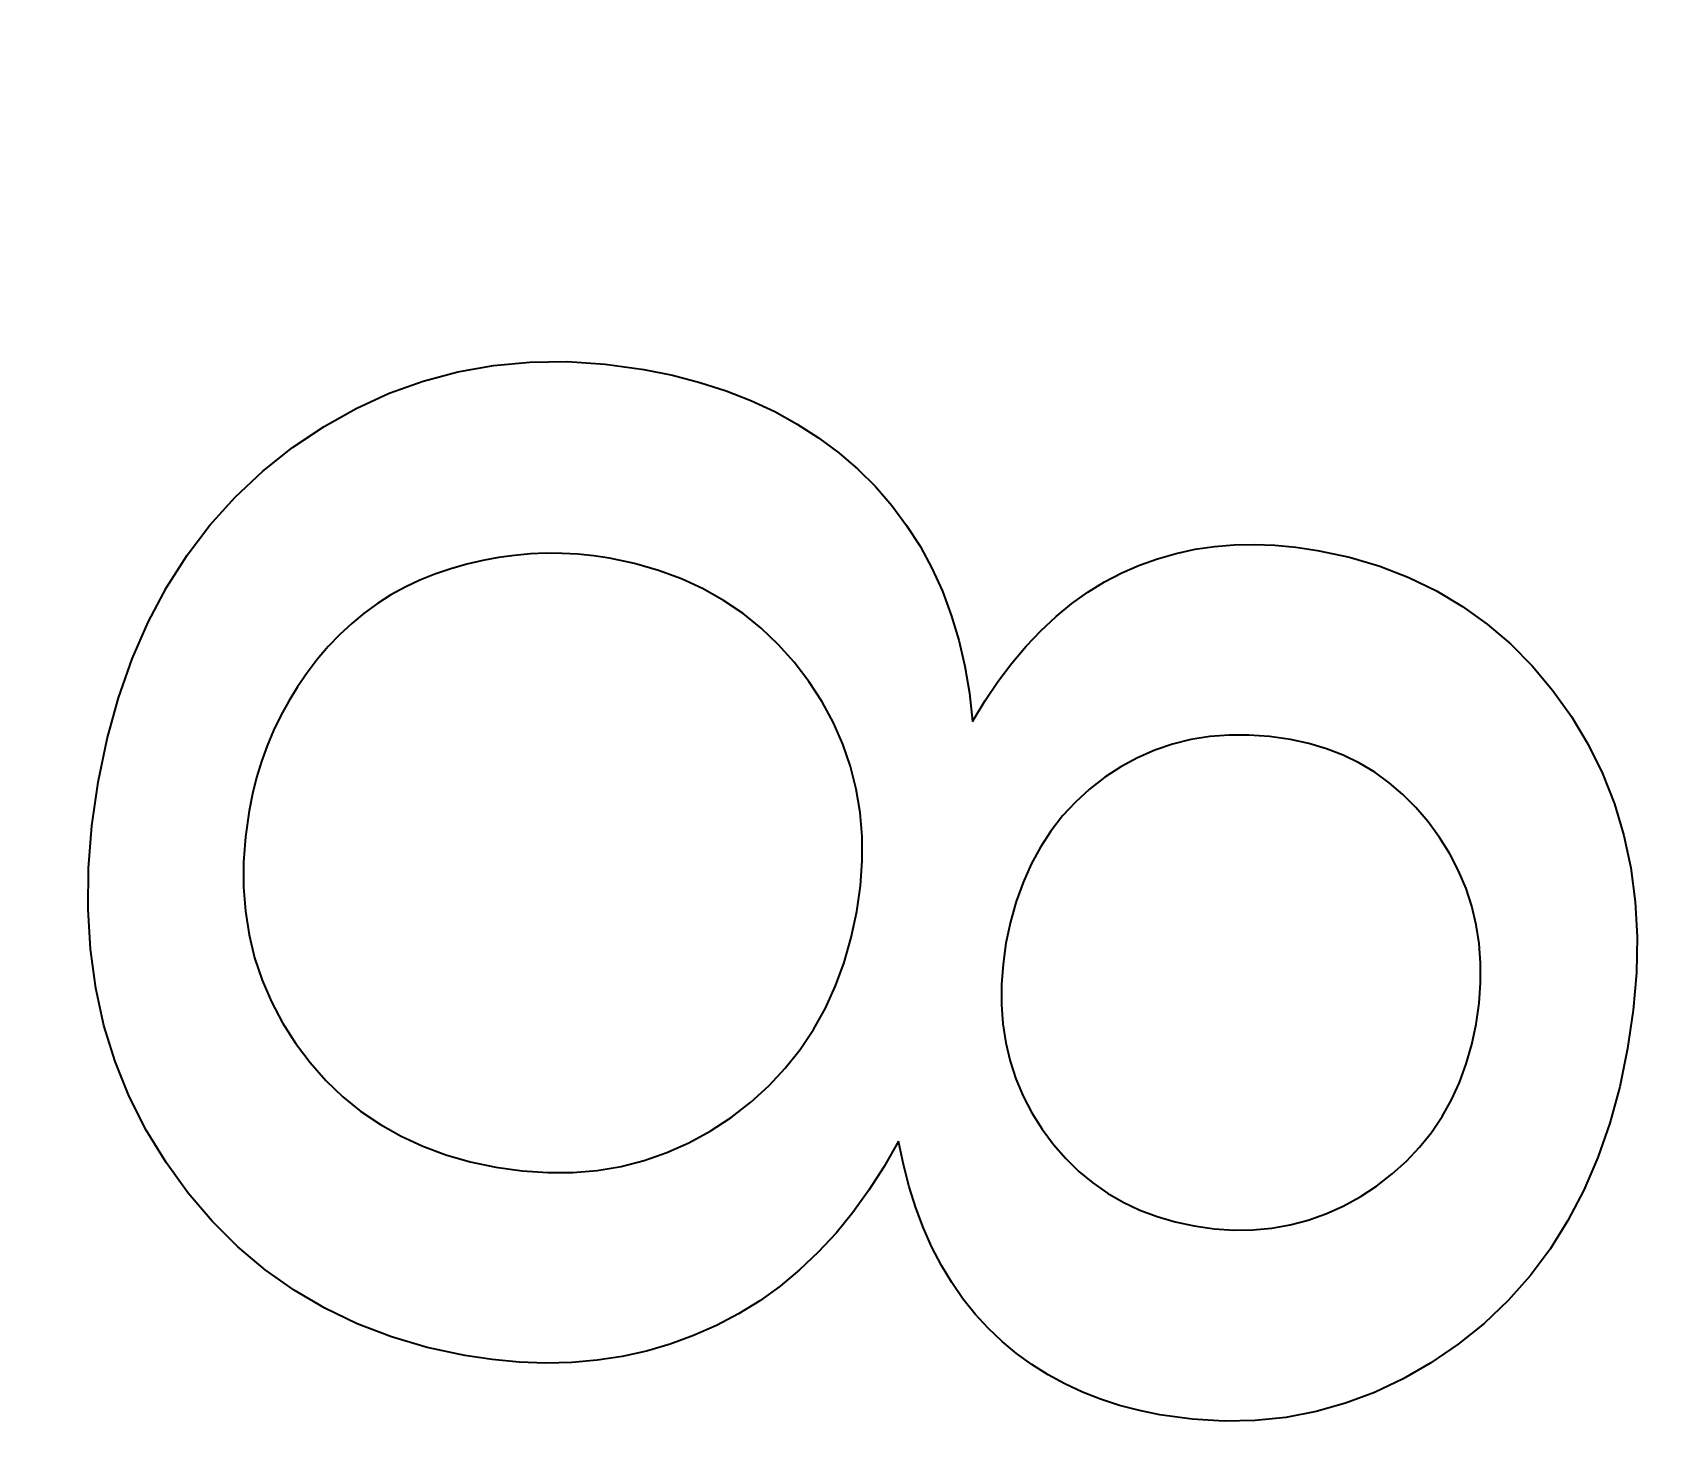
# Model space of a CAD drawing. Extents: x 0 to 297, y 0 to 210.
# Drawn here: x 260.742 to 263.427, y 91.497 to 93.823 of the extents above; entities that cross this region are included whole.
import ezdxf

# ---------------------------------------------------------------- set-up
doc = ezdxf.new("R2010")
doc.units = 0

msp = doc.modelspace()

# ---------------------------------------------------------------- linework, layer by layer
at = {"color": 7, "lineweight": 35, "ltscale": 0.001484}
msp.add_line((261.4419, 93.2651), (261.5003, 93.2756), dxfattribs=at)
at = {"color": 7, "lineweight": 35, "ltscale": 0.001501}
msp.add_line((261.5003, 93.2756), (261.5601, 93.2811), dxfattribs=at)
at = {"color": 7, "lineweight": 35, "ltscale": 0.001528}
msp.add_line((261.5601, 93.2811), (261.6212, 93.2819), dxfattribs=at)
at = {"color": 7, "lineweight": 35, "ltscale": 0.001566}
for p, q in [((261.6212, 93.2819), (261.6837, 93.2778)), ((261.1208, 93.1015), (261.1699, 93.1404))]:
    msp.add_line(p, q, dxfattribs=at)
at = {"color": 7, "lineweight": 35, "ltscale": 0.001611}
msp.add_line((261.6837, 93.2778), (261.7475, 93.2688), dxfattribs=at)
at = {"color": 7, "lineweight": 35, "ltscale": 0.001482}
msp.add_line((261.329, 93.2298), (261.3848, 93.2499), dxfattribs=at)
at = {"color": 7, "lineweight": 35, "ltscale": 0.001478}
for p, q in [((261.3848, 93.2499), (261.4419, 93.2651)), ((261.2762, 91.6999), (261.2229, 91.7254))]:
    msp.add_line(p, q, dxfattribs=at)
at = {"color": 7, "lineweight": 35, "ltscale": 0.0012}
msp.add_line((261.7475, 93.2688), (261.7946, 93.2593), dxfattribs=at)
at = {"color": 7, "lineweight": 35, "ltscale": 0.001163}
for p, q in [((261.7946, 93.2593), (261.8396, 93.2476)), ((262.2829, 92.7366), (262.288, 92.6904))]:
    msp.add_line(p, q, dxfattribs=at)
at = {"color": 7, "lineweight": 35, "ltscale": 0.001496}
msp.add_line((261.2747, 93.2048), (261.329, 93.2298), dxfattribs=at)
at = {"color": 7, "lineweight": 35, "ltscale": 0.001131}
msp.add_line((261.8396, 93.2476), (261.8827, 93.2337), dxfattribs=at)
at = {"color": 7, "lineweight": 35, "ltscale": 0.001101}
msp.add_line((261.8827, 93.2337), (261.9237, 93.2177), dxfattribs=at)
at = {"color": 7, "lineweight": 35, "ltscale": 0.001521}
msp.add_line((261.2216, 93.175), (261.2747, 93.2048), dxfattribs=at)
at = {"color": 7, "lineweight": 35, "ltscale": 0.001077}
msp.add_line((261.9237, 93.2177), (261.9628, 93.1995), dxfattribs=at)
at = {"color": 7, "lineweight": 35, "ltscale": 0.001058}
for p, q in [((261.9628, 93.1995), (261.9999, 93.1791)), ((262.0771, 92.2942), (262.0887, 92.3349))]:
    msp.add_line(p, q, dxfattribs=at)
at = {"color": 7, "lineweight": 35, "ltscale": 0.001556}
for p, q in [((261.1699, 93.1404), (261.2216, 93.175)), ((260.878, 92.131), (260.8597, 92.1905))]:
    msp.add_line(p, q, dxfattribs=at)
at = {"color": 7, "lineweight": 35, "ltscale": 0.001041}
for p, q in [((261.9999, 93.1791), (262.0349, 93.1566)), ((262.0038, 91.7885), (261.9718, 91.7619))]:
    msp.add_line(p, q, dxfattribs=at)
at = {"color": 7, "lineweight": 35, "ltscale": 0.001032}
msp.add_line((262.0349, 93.1566), (262.0681, 93.132), dxfattribs=at)
at = {"color": 7, "lineweight": 35, "ltscale": 0.001027}
for p, q in [((262.0681, 93.132), (262.0992, 93.1051)), ((262.0992, 93.1051), (262.1283, 93.0762)), ((261.7719, 92.9384), (261.7324, 92.9497)), ((261.9382, 91.7378), (261.9033, 91.7162)), ((261.9033, 91.7162), (261.8669, 91.6971))]:
    msp.add_line(p, q, dxfattribs=at)
at = {"color": 7, "lineweight": 35, "ltscale": 0.001552}
for p, q in [((261.0755, 93.0591), (261.1208, 93.1015)), ((260.9983, 91.9147), (260.9618, 91.9649))]:
    msp.add_line(p, q, dxfattribs=at)
at = {"color": 7, "lineweight": 35, "ltscale": 0.001024}
msp.add_line((262.1283, 93.0762), (262.1552, 93.0452), dxfattribs=at)
at = {"color": 7, "lineweight": 35, "ltscale": 0.00155}
for p, q in [((261.0339, 93.0131), (261.0755, 93.0591)), ((260.929, 92.0182), (260.9011, 92.0736))]:
    msp.add_line(p, q, dxfattribs=at)
at = {"color": 7, "lineweight": 35, "ltscale": 0.00102}
msp.add_line((262.1552, 93.0452), (262.1797, 93.0126), dxfattribs=at)
at = {"color": 7, "lineweight": 35, "ltscale": 0.001557}
msp.add_line((260.9963, 92.9635), (261.0339, 93.0131), dxfattribs=at)
at = {"color": 7, "lineweight": 35, "ltscale": 0.001019}
for p, q in [((262.1797, 93.0126), (262.2017, 92.9783)), ((261.0892, 92.4588), (261.0892, 92.418))]:
    msp.add_line(p, q, dxfattribs=at)
at = {"color": 7, "lineweight": 35, "ltscale": 0.000815268}
msp.add_line((262.6858, 92.9778), (262.7183, 92.9805), dxfattribs=at)
at = {"color": 7, "lineweight": 35, "ltscale": 0.000831014}
msp.add_line((262.7183, 92.9805), (262.7516, 92.9812), dxfattribs=at)
at = {"color": 7, "lineweight": 35, "ltscale": 0.000846714}
msp.add_line((262.7516, 92.9812), (262.7854, 92.9799), dxfattribs=at)
at = {"color": 7, "lineweight": 35, "ltscale": 0.000869052}
msp.add_line((262.7854, 92.9799), (262.82, 92.9766), dxfattribs=at)
at = {"color": 7, "lineweight": 35, "ltscale": 0.001576}
msp.add_line((260.9624, 92.9103), (260.9963, 92.9635), dxfattribs=at)
at = {"color": 7, "lineweight": 35, "ltscale": 0.000674467}
msp.add_line((261.4826, 92.9547), (261.4564, 92.9486), dxfattribs=at)
at = {"color": 7, "lineweight": 35, "ltscale": 0.000665782}
msp.add_line((261.5088, 92.9596), (261.4826, 92.9547), dxfattribs=at)
at = {"color": 7, "lineweight": 35, "ltscale": 0.000660738}
msp.add_line((261.535, 92.9632), (261.5088, 92.9596), dxfattribs=at)
at = {"color": 7, "lineweight": 35, "ltscale": 0.000655679}
msp.add_line((261.5611, 92.9655), (261.535, 92.9632), dxfattribs=at)
at = {"color": 7, "lineweight": 35, "ltscale": 0.000652891}
msp.add_line((261.5872, 92.9666), (261.5611, 92.9655), dxfattribs=at)
at = {"color": 7, "lineweight": 35, "ltscale": 0.000651561}
msp.add_line((261.6133, 92.9665), (261.5872, 92.9666), dxfattribs=at)
at = {"color": 7, "lineweight": 35, "ltscale": 0.000649468}
msp.add_line((261.6392, 92.9651), (261.6133, 92.9665), dxfattribs=at)
at = {"color": 7, "lineweight": 35, "ltscale": 0.000651965}
msp.add_line((261.6652, 92.9624), (261.6392, 92.9651), dxfattribs=at)
at = {"color": 7, "lineweight": 35, "ltscale": 0.000654444}
msp.add_line((261.691, 92.9584), (261.6652, 92.9624), dxfattribs=at)
at = {"color": 7, "lineweight": 35, "ltscale": 0.001057}
for p, q in [((261.7324, 92.9497), (261.691, 92.9584)), ((261.5474, 91.9515), (261.5895, 91.9485))]:
    msp.add_line(p, q, dxfattribs=at)
at = {"color": 7, "lineweight": 35, "ltscale": 0.001026}
for p, q in [((262.2017, 92.9783), (262.2213, 92.9423)), ((261.8669, 91.6971), (261.8294, 91.6805)), ((261.7518, 91.6551), (261.7117, 91.6463))]:
    msp.add_line(p, q, dxfattribs=at)
at = {"color": 7, "lineweight": 35, "ltscale": 0.000790085}
msp.add_line((262.5627, 92.9472), (262.5924, 92.9578), dxfattribs=at)
at = {"color": 7, "lineweight": 35, "ltscale": 0.000791434}
msp.add_line((262.5924, 92.9578), (262.6229, 92.9665), dxfattribs=at)
at = {"color": 7, "lineweight": 35, "ltscale": 0.000795973}
msp.add_line((262.6229, 92.9665), (262.654, 92.9732), dxfattribs=at)
at = {"color": 7, "lineweight": 35, "ltscale": 0.000803535}
msp.add_line((262.654, 92.9732), (262.6858, 92.9778), dxfattribs=at)
at = {"color": 7, "lineweight": 35, "ltscale": 0.000891053}
msp.add_line((262.82, 92.9766), (262.8553, 92.9713), dxfattribs=at)
at = {"color": 7, "lineweight": 35, "ltscale": 0.001344}
for p, q in [((262.8553, 92.9713), (262.9078, 92.9601)), ((263.2729, 92.6986), (263.3007, 92.6525)), ((262.6493, 91.543), (262.596, 91.5504))]:
    msp.add_line(p, q, dxfattribs=at)
at = {"color": 7, "lineweight": 35, "ltscale": 0.001307}
msp.add_line((262.9078, 92.9601), (262.9579, 92.9453), dxfattribs=at)
at = {"color": 7, "lineweight": 35, "ltscale": 0.000674514}
msp.add_line((261.4041, 92.9326), (261.3791, 92.9225), dxfattribs=at)
at = {"color": 7, "lineweight": 35, "ltscale": 0.000683257}
msp.add_line((261.43, 92.9413), (261.4041, 92.9326), dxfattribs=at)
at = {"color": 7, "lineweight": 35, "ltscale": 0.000683608}
msp.add_line((261.4564, 92.9486), (261.43, 92.9413), dxfattribs=at)
at = {"color": 7, "lineweight": 35, "ltscale": 0.001}
msp.add_line((261.8094, 92.9245), (261.7719, 92.9384), dxfattribs=at)
at = {"color": 7, "lineweight": 35, "ltscale": 0.001037}
msp.add_line((262.2213, 92.9423), (262.2385, 92.9045), dxfattribs=at)
at = {"color": 7, "lineweight": 35, "ltscale": 0.000797901}
msp.add_line((262.5053, 92.9198), (262.5336, 92.9346), dxfattribs=at)
at = {"color": 7, "lineweight": 35, "ltscale": 0.000792025}
msp.add_line((262.5336, 92.9346), (262.5627, 92.9472), dxfattribs=at)
at = {"color": 7, "lineweight": 35, "ltscale": 0.001279}
msp.add_line((262.9579, 92.9453), (263.0057, 92.9269), dxfattribs=at)
at = {"color": 7, "lineweight": 35, "ltscale": 0.001259}
msp.add_line((263.0057, 92.9269), (263.0511, 92.905), dxfattribs=at)
at = {"color": 7, "lineweight": 35, "ltscale": 0.001605}
for p, q in [((260.9324, 92.8535), (260.9624, 92.9103)), ((260.8461, 92.252), (260.8374, 92.3156))]:
    msp.add_line(p, q, dxfattribs=at)
at = {"color": 7, "lineweight": 35, "ltscale": 0.000664189}
msp.add_line((261.3549, 92.911), (261.3317, 92.8982), dxfattribs=at)
at = {"color": 7, "lineweight": 35, "ltscale": 0.000668032}
msp.add_line((261.3791, 92.9225), (261.3549, 92.911), dxfattribs=at)
at = {"color": 7, "lineweight": 35, "ltscale": 0.000980783}
msp.add_line((261.8451, 92.9081), (261.8094, 92.9245), dxfattribs=at)
at = {"color": 7, "lineweight": 35, "ltscale": 0.000967911}
msp.add_line((261.8788, 92.8892), (261.8451, 92.9081), dxfattribs=at)
at = {"color": 7, "lineweight": 35, "ltscale": 0.001052}
msp.add_line((262.2385, 92.9045), (262.2532, 92.8651), dxfattribs=at)
at = {"color": 7, "lineweight": 35, "ltscale": 0.000819207}
msp.add_line((262.4512, 92.8839), (262.4778, 92.903), dxfattribs=at)
at = {"color": 7, "lineweight": 35, "ltscale": 0.000805907}
msp.add_line((262.4778, 92.903), (262.5053, 92.9198), dxfattribs=at)
at = {"color": 7, "lineweight": 35, "ltscale": 0.001249}
msp.add_line((263.0511, 92.905), (263.094, 92.8794), dxfattribs=at)
at = {"color": 7, "lineweight": 35, "ltscale": 0.000664415}
msp.add_line((261.3093, 92.884), (261.2878, 92.8684), dxfattribs=at)
at = {"color": 7, "lineweight": 35, "ltscale": 0.000662578}
msp.add_line((261.3317, 92.8982), (261.3093, 92.884), dxfattribs=at)
at = {"color": 7, "lineweight": 35, "ltscale": 0.000960799}
msp.add_line((261.9107, 92.8676), (261.8788, 92.8892), dxfattribs=at)
at = {"color": 7, "lineweight": 35, "ltscale": 0.000834125}
msp.add_line((262.4254, 92.8628), (262.4512, 92.8839), dxfattribs=at)
at = {"color": 7, "lineweight": 35, "ltscale": 0.001248}
msp.add_line((263.094, 92.8794), (263.1346, 92.8504), dxfattribs=at)
at = {"color": 7, "lineweight": 35, "ltscale": 0.001646}
msp.add_line((260.9062, 92.7932), (260.9324, 92.8535), dxfattribs=at)
at = {"color": 7, "lineweight": 35, "ltscale": 0.000673559}
msp.add_line((261.2672, 92.8514), (261.2475, 92.833), dxfattribs=at)
at = {"color": 7, "lineweight": 35, "ltscale": 0.000668391}
msp.add_line((261.2878, 92.8684), (261.2672, 92.8514), dxfattribs=at)
at = {"color": 7, "lineweight": 35, "ltscale": 0.000960241}
msp.add_line((261.9406, 92.8436), (261.9107, 92.8676), dxfattribs=at)
at = {"color": 7, "lineweight": 35, "ltscale": 0.001073}
for p, q in [((262.2532, 92.8651), (262.2656, 92.824)), ((261.4622, 91.9665), (261.5042, 91.9576))]:
    msp.add_line(p, q, dxfattribs=at)
at = {"color": 7, "lineweight": 35, "ltscale": 0.000854772}
msp.add_line((262.4004, 92.8394), (262.4254, 92.8628), dxfattribs=at)
at = {"color": 7, "lineweight": 35, "ltscale": 0.001256}
msp.add_line((263.1346, 92.8504), (263.1728, 92.8178), dxfattribs=at)
at = {"color": 7, "lineweight": 35, "ltscale": 0.000683449}
msp.add_line((261.2475, 92.833), (261.2286, 92.8132), dxfattribs=at)
at = {"color": 7, "lineweight": 35, "ltscale": 0.000967488}
msp.add_line((261.9687, 92.8169), (261.9406, 92.8436), dxfattribs=at)
at = {"color": 7, "lineweight": 35, "ltscale": 0.001099}
for p, q in [((262.2656, 92.824), (262.2755, 92.7812)), ((262.0915, 91.8831), (262.0637, 91.8491))]:
    msp.add_line(p, q, dxfattribs=at)
at = {"color": 7, "lineweight": 35, "ltscale": 0.000878178}
msp.add_line((262.3762, 92.8139), (262.4004, 92.8394), dxfattribs=at)
at = {"color": 7, "lineweight": 35, "ltscale": 0.001693}
for p, q in [((260.8838, 92.7293), (260.9062, 92.7932)), ((260.8335, 92.3813), (260.8343, 92.449))]:
    msp.add_line(p, q, dxfattribs=at)
at = {"color": 7, "lineweight": 35, "ltscale": 0.00069674}
msp.add_line((261.2106, 92.7921), (261.1937, 92.7699), dxfattribs=at)
at = {"color": 7, "lineweight": 35, "ltscale": 0.000693449}
msp.add_line((261.2286, 92.8132), (261.2106, 92.7921), dxfattribs=at)
at = {"color": 7, "lineweight": 35, "ltscale": 0.000979167}
msp.add_line((261.9948, 92.7878), (261.9687, 92.8169), dxfattribs=at)
at = {"color": 7, "lineweight": 35, "ltscale": 0.000904182}
msp.add_line((262.3529, 92.7863), (262.3762, 92.8139), dxfattribs=at)
at = {"color": 7, "lineweight": 35, "ltscale": 0.001272}
msp.add_line((263.1728, 92.8178), (263.2086, 92.7816), dxfattribs=at)
at = {"color": 7, "lineweight": 35, "ltscale": 0.000689835}
msp.add_line((261.1937, 92.7699), (261.1781, 92.7472), dxfattribs=at)
at = {"color": 7, "lineweight": 35, "ltscale": 0.000998107}
msp.add_line((262.019, 92.756), (261.9948, 92.7878), dxfattribs=at)
at = {"color": 7, "lineweight": 35, "ltscale": 0.001128}
msp.add_line((262.2755, 92.7812), (262.2829, 92.7366), dxfattribs=at)
at = {"color": 7, "lineweight": 35, "ltscale": 0.00093323}
msp.add_line((262.3304, 92.7565), (262.3529, 92.7863), dxfattribs=at)
at = {"color": 7, "lineweight": 35, "ltscale": 0.001297}
msp.add_line((263.2086, 92.7816), (263.242, 92.7419), dxfattribs=at)
at = {"color": 7, "lineweight": 35, "ltscale": 0.000686051}
msp.add_line((261.1781, 92.7472), (261.1637, 92.7238), dxfattribs=at)
at = {"color": 7, "lineweight": 35, "ltscale": 0.000998096}
msp.add_line((262.0407, 92.7225), (262.019, 92.756), dxfattribs=at)
at = {"color": 7, "lineweight": 35, "ltscale": 0.000964828}
msp.add_line((262.3088, 92.7245), (262.3304, 92.7565), dxfattribs=at)
at = {"color": 7, "lineweight": 35, "ltscale": 0.001331}
msp.add_line((263.242, 92.7419), (263.2729, 92.6986), dxfattribs=at)
at = {"color": 7, "lineweight": 35, "ltscale": 0.001751}
for p, q in [((260.8652, 92.6617), (260.8838, 92.7293)), ((260.8343, 92.449), (260.84, 92.5188))]:
    msp.add_line(p, q, dxfattribs=at)
at = {"color": 7, "lineweight": 35, "ltscale": 0.000682372}
msp.add_line((261.1637, 92.7238), (261.1506, 92.6999), dxfattribs=at)
at = {"color": 7, "lineweight": 35, "ltscale": 0.000979576}
msp.add_line((262.0594, 92.6881), (262.0407, 92.7225), dxfattribs=at)
at = {"color": 7, "lineweight": 35, "ltscale": 0.000999633}
msp.add_line((262.288, 92.6904), (262.3088, 92.7245), dxfattribs=at)
at = {"color": 7, "lineweight": 35, "ltscale": 0.000681943}
msp.add_line((261.1506, 92.6999), (261.1387, 92.6753), dxfattribs=at)
at = {"color": 7, "lineweight": 35, "ltscale": 0.000967641}
msp.add_line((262.075, 92.6526), (262.0594, 92.6881), dxfattribs=at)
at = {"color": 7, "lineweight": 35, "ltscale": 0.001815}
for p, q in [((260.8504, 92.5906), (260.8652, 92.6617)), ((260.84, 92.5188), (260.8504, 92.5906))]:
    msp.add_line(p, q, dxfattribs=at)
at = {"color": 7, "lineweight": 35, "ltscale": 0.00068301}
msp.add_line((261.1387, 92.6753), (261.1281, 92.6501), dxfattribs=at)
at = {"color": 7, "lineweight": 35, "ltscale": 0.000775041}
msp.add_line((262.6472, 92.6604), (262.6171, 92.6529), dxfattribs=at)
at = {"color": 7, "lineweight": 35, "ltscale": 0.000783582}
msp.add_line((262.6781, 92.6654), (262.6472, 92.6604), dxfattribs=at)
at = {"color": 7, "lineweight": 35, "ltscale": 0.000798962}
msp.add_line((262.71, 92.6679), (262.6781, 92.6654), dxfattribs=at)
at = {"color": 7, "lineweight": 35, "ltscale": 0.000818634}
msp.add_line((262.7427, 92.6679), (262.71, 92.6679), dxfattribs=at)
at = {"color": 7, "lineweight": 35, "ltscale": 0.000842944}
msp.add_line((262.7764, 92.6655), (262.7427, 92.6679), dxfattribs=at)
at = {"color": 7, "lineweight": 35, "ltscale": 0.000870909}
msp.add_line((262.8109, 92.6605), (262.7764, 92.6655), dxfattribs=at)
at = {"color": 7, "lineweight": 35, "ltscale": 0.000774166}
msp.add_line((262.8411, 92.654), (262.8109, 92.6605), dxfattribs=at)
at = {"color": 7, "lineweight": 35, "ltscale": 0.000684497}
msp.add_line((261.1281, 92.6501), (261.1188, 92.6244), dxfattribs=at)
at = {"color": 7, "lineweight": 35, "ltscale": 0.000962438}
msp.add_line((262.0875, 92.6162), (262.075, 92.6526), dxfattribs=at)
at = {"color": 7, "lineweight": 35, "ltscale": 0.000773108}
msp.add_line((262.5879, 92.643), (262.5595, 92.6306), dxfattribs=at)
at = {"color": 7, "lineweight": 35, "ltscale": 0.000771749}
msp.add_line((262.6171, 92.6529), (262.5879, 92.643), dxfattribs=at)
at = {"color": 7, "lineweight": 35, "ltscale": 0.000755592}
msp.add_line((262.8701, 92.6454), (262.8411, 92.654), dxfattribs=at)
at = {"color": 7, "lineweight": 35, "ltscale": 0.00074397}
msp.add_line((262.8978, 92.6346), (262.8701, 92.6454), dxfattribs=at)
at = {"color": 7, "lineweight": 35, "ltscale": 0.000734542}
msp.add_line((262.9242, 92.6217), (262.8978, 92.6346), dxfattribs=at)
at = {"color": 7, "lineweight": 35, "ltscale": 0.001336}
msp.add_line((263.3007, 92.6525), (263.3243, 92.6046), dxfattribs=at)
at = {"color": 7, "lineweight": 35, "ltscale": 0.000689447}
msp.add_line((261.1188, 92.6244), (261.1108, 92.598), dxfattribs=at)
at = {"color": 7, "lineweight": 35, "ltscale": 0.000962394}
msp.add_line((262.0969, 92.5789), (262.0875, 92.6162), dxfattribs=at)
at = {"color": 7, "lineweight": 35, "ltscale": 0.00079396}
msp.add_line((262.5321, 92.6157), (262.5055, 92.5984), dxfattribs=at)
at = {"color": 7, "lineweight": 35, "ltscale": 0.000780726}
msp.add_line((262.5595, 92.6306), (262.5321, 92.6157), dxfattribs=at)
at = {"color": 7, "lineweight": 35, "ltscale": 0.000733148}
msp.add_line((262.9494, 92.6067), (262.9242, 92.6217), dxfattribs=at)
at = {"color": 7, "lineweight": 35, "ltscale": 0.000734933}
msp.add_line((262.9733, 92.5895), (262.9494, 92.6067), dxfattribs=at)
at = {"color": 7, "lineweight": 35, "ltscale": 0.001339}
msp.add_line((263.3243, 92.6046), (263.3439, 92.5547), dxfattribs=at)
at = {"color": 7, "lineweight": 35, "ltscale": 0.000695384}
msp.add_line((261.1108, 92.598), (261.1039, 92.571), dxfattribs=at)
at = {"color": 7, "lineweight": 35, "ltscale": 0.000971491}
msp.add_line((262.1032, 92.5405), (262.0969, 92.5789), dxfattribs=at)
at = {"color": 7, "lineweight": 35, "ltscale": 0.000785034}
msp.add_line((262.4804, 92.5789), (262.4572, 92.5577), dxfattribs=at)
at = {"color": 7, "lineweight": 35, "ltscale": 0.000794357}
msp.add_line((262.5055, 92.5984), (262.4804, 92.5789), dxfattribs=at)
at = {"color": 7, "lineweight": 35, "ltscale": 0.000743036}
msp.add_line((262.9959, 92.5702), (262.9733, 92.5895), dxfattribs=at)
at = {"color": 7, "lineweight": 35, "ltscale": 0.000703723}
msp.add_line((261.1039, 92.571), (261.0984, 92.5434), dxfattribs=at)
at = {"color": 7, "lineweight": 35, "ltscale": 0.000780532}
msp.add_line((262.4572, 92.5577), (262.436, 92.5348), dxfattribs=at)
at = {"color": 7, "lineweight": 35, "ltscale": 0.000756486}
msp.add_line((263.0172, 92.5488), (262.9959, 92.5702), dxfattribs=at)
at = {"color": 7, "lineweight": 35, "ltscale": 0.00135}
msp.add_line((263.3439, 92.5547), (263.3593, 92.5029), dxfattribs=at)
at = {"color": 7, "lineweight": 35, "ltscale": 0.001081}
msp.add_line((261.0984, 92.5434), (261.0923, 92.5006), dxfattribs=at)
at = {"color": 7, "lineweight": 35, "ltscale": 0.000985228}
msp.add_line((262.1064, 92.5013), (262.1032, 92.5405), dxfattribs=at)
at = {"color": 7, "lineweight": 35, "ltscale": 0.000781826}
msp.add_line((262.436, 92.5348), (262.4168, 92.5101), dxfattribs=at)
at = {"color": 7, "lineweight": 35, "ltscale": 0.000773264}
msp.add_line((263.0373, 92.5252), (263.0172, 92.5488), dxfattribs=at)
at = {"color": 7, "lineweight": 35, "ltscale": 0.00079535}
msp.add_line((263.0561, 92.4995), (263.0373, 92.5252), dxfattribs=at)
at = {"color": 7, "lineweight": 35, "ltscale": 0.001048}
msp.add_line((261.0923, 92.5006), (261.0892, 92.4588), dxfattribs=at)
at = {"color": 7, "lineweight": 35, "ltscale": 0.001006}
msp.add_line((262.1066, 92.461), (262.1064, 92.5013), dxfattribs=at)
at = {"color": 7, "lineweight": 35, "ltscale": 0.00078825}
msp.add_line((262.4168, 92.5101), (262.3996, 92.4837), dxfattribs=at)
at = {"color": 7, "lineweight": 35, "ltscale": 0.000799414}
msp.add_line((263.073, 92.4724), (263.0561, 92.4995), dxfattribs=at)
at = {"color": 7, "lineweight": 35, "ltscale": 0.001371}
msp.add_line((263.3593, 92.5029), (263.3706, 92.4493), dxfattribs=at)
at = {"color": 7, "lineweight": 35, "ltscale": 0.000799705}
msp.add_line((262.3996, 92.4837), (262.3843, 92.4556), dxfattribs=at)
at = {"color": 7, "lineweight": 35, "ltscale": 0.000786888}
msp.add_line((263.0875, 92.4445), (263.073, 92.4724), dxfattribs=at)
at = {"color": 7, "lineweight": 35, "ltscale": 0.001033}
for p, q in [((262.1037, 92.4198), (262.1066, 92.461)), ((261.9718, 91.7619), (261.9382, 91.7378))]:
    msp.add_line(p, q, dxfattribs=at)
at = {"color": 7, "lineweight": 35, "ltscale": 0.00081737}
msp.add_line((262.3843, 92.4556), (262.3711, 92.4257), dxfattribs=at)
at = {"color": 7, "lineweight": 35, "ltscale": 0.000778907}
msp.add_line((263.0996, 92.4158), (263.0875, 92.4445), dxfattribs=at)
at = {"color": 7, "lineweight": 35, "ltscale": 0.0014}
msp.add_line((263.3706, 92.4493), (263.3778, 92.3937), dxfattribs=at)
at = {"color": 7, "lineweight": 35, "ltscale": 0.000996215}
msp.add_line((261.0892, 92.418), (261.0923, 92.3783), dxfattribs=at)
at = {"color": 7, "lineweight": 35, "ltscale": 0.001066}
msp.add_line((262.0977, 92.3776), (262.1037, 92.4198), dxfattribs=at)
at = {"color": 7, "lineweight": 35, "ltscale": 0.000838942}
msp.add_line((262.3711, 92.4257), (262.3598, 92.3941), dxfattribs=at)
at = {"color": 7, "lineweight": 35, "ltscale": 0.000864649}
msp.add_line((262.3598, 92.3941), (262.3505, 92.3608), dxfattribs=at)
at = {"color": 7, "lineweight": 35, "ltscale": 0.000775068}
msp.add_line((263.1092, 92.3863), (263.0996, 92.4158), dxfattribs=at)
at = {"color": 7, "lineweight": 35, "ltscale": 0.001439}
msp.add_line((263.3778, 92.3937), (263.3808, 92.3362), dxfattribs=at)
at = {"color": 7, "lineweight": 35, "ltscale": 0.001645}
msp.add_line((260.8374, 92.3156), (260.8335, 92.3813), dxfattribs=at)
at = {"color": 7, "lineweight": 35, "ltscale": 0.000981182}
msp.add_line((261.0923, 92.3783), (261.0984, 92.3395), dxfattribs=at)
at = {"color": 7, "lineweight": 35, "ltscale": 0.00109}
for p, q in [((262.0887, 92.3349), (262.0977, 92.3776)), ((261.5042, 91.9576), (261.5474, 91.9515))]:
    msp.add_line(p, q, dxfattribs=at)
at = {"color": 7, "lineweight": 35, "ltscale": 0.000778321}
msp.add_line((263.1165, 92.356), (263.1092, 92.3863), dxfattribs=at)
at = {"color": 7, "lineweight": 35, "ltscale": 0.000970187}
msp.add_line((261.0984, 92.3395), (261.1075, 92.3018), dxfattribs=at)
at = {"color": 7, "lineweight": 35, "ltscale": 0.000896097}
msp.add_line((262.3505, 92.3608), (262.3431, 92.3257), dxfattribs=at)
at = {"color": 7, "lineweight": 35, "ltscale": 0.000786725}
msp.add_line((263.1213, 92.3249), (263.1165, 92.356), dxfattribs=at)
at = {"color": 7, "lineweight": 35, "ltscale": 0.001485}
msp.add_line((263.3808, 92.3362), (263.3798, 92.2769), dxfattribs=at)
at = {"color": 7, "lineweight": 35, "ltscale": 0.000871125}
msp.add_line((262.3431, 92.3257), (262.3382, 92.2912), dxfattribs=at)
at = {"color": 7, "lineweight": 35, "ltscale": 0.000798158}
msp.add_line((263.1237, 92.2931), (263.1213, 92.3249), dxfattribs=at)
at = {"color": 7, "lineweight": 35, "ltscale": 0.000967041}
msp.add_line((261.1075, 92.3018), (261.1198, 92.2651), dxfattribs=at)
at = {"color": 7, "lineweight": 35, "ltscale": 0.001031}
msp.add_line((262.063, 92.2555), (262.0771, 92.2942), dxfattribs=at)
at = {"color": 7, "lineweight": 35, "ltscale": 0.000843331}
msp.add_line((262.3382, 92.2912), (262.3357, 92.2576), dxfattribs=at)
at = {"color": 7, "lineweight": 35, "ltscale": 0.000815773}
msp.add_line((263.1236, 92.2605), (263.1237, 92.2931), dxfattribs=at)
at = {"color": 7, "lineweight": 35, "ltscale": 0.000970157}
msp.add_line((261.1198, 92.2651), (261.135, 92.2295), dxfattribs=at)
at = {"color": 7, "lineweight": 35, "ltscale": 0.001011}
msp.add_line((262.0462, 92.2187), (262.063, 92.2555), dxfattribs=at)
at = {"color": 7, "lineweight": 35, "ltscale": 0.000818446}
msp.add_line((262.3357, 92.2576), (262.3356, 92.2248), dxfattribs=at)
at = {"color": 7, "lineweight": 35, "ltscale": 0.000838082}
msp.add_line((263.1212, 92.227), (263.1236, 92.2605), dxfattribs=at)
at = {"color": 7, "lineweight": 35, "ltscale": 0.001538}
msp.add_line((263.3798, 92.2769), (263.3747, 92.2156), dxfattribs=at)
at = {"color": 7, "lineweight": 35, "ltscale": 0.001575}
msp.add_line((260.8597, 92.1905), (260.8461, 92.252), dxfattribs=at)
at = {"color": 7, "lineweight": 35, "ltscale": 0.000979823}
msp.add_line((261.135, 92.2295), (261.1534, 92.1948), dxfattribs=at)
at = {"color": 7, "lineweight": 35, "ltscale": 0.000996449}
msp.add_line((262.0268, 92.1839), (262.0462, 92.2187), dxfattribs=at)
at = {"color": 7, "lineweight": 35, "ltscale": 0.000799377}
msp.add_line((262.3356, 92.2248), (262.3379, 92.1929), dxfattribs=at)
at = {"color": 7, "lineweight": 35, "ltscale": 0.000863356}
msp.add_line((263.1163, 92.1928), (263.1212, 92.227), dxfattribs=at)
at = {"color": 7, "lineweight": 35, "ltscale": 0.001597}
msp.add_line((263.3747, 92.2156), (263.3654, 92.1524), dxfattribs=at)
at = {"color": 7, "lineweight": 35, "ltscale": 0.0009962}
msp.add_line((261.1534, 92.1948), (261.1747, 92.1612), dxfattribs=at)
at = {"color": 7, "lineweight": 35, "ltscale": 0.000988708}
msp.add_line((262.0048, 92.151), (262.0268, 92.1839), dxfattribs=at)
at = {"color": 7, "lineweight": 35, "ltscale": 0.000784378}
msp.add_line((262.3379, 92.1929), (262.3426, 92.1619), dxfattribs=at)
at = {"color": 7, "lineweight": 35, "ltscale": 0.000855643}
msp.add_line((263.1092, 92.1594), (263.1163, 92.1928), dxfattribs=at)
at = {"color": 7, "lineweight": 35, "ltscale": 0.000995636}
msp.add_line((261.1747, 92.1612), (261.1986, 92.1293), dxfattribs=at)
at = {"color": 7, "lineweight": 35, "ltscale": 0.000986874}
msp.add_line((261.9802, 92.1201), (262.0048, 92.151), dxfattribs=at)
at = {"color": 7, "lineweight": 35, "ltscale": 0.000774063}
msp.add_line((262.3426, 92.1619), (262.3498, 92.1318), dxfattribs=at)
at = {"color": 7, "lineweight": 35, "ltscale": 0.000831675}
msp.add_line((263.1, 92.1274), (263.1092, 92.1594), dxfattribs=at)
at = {"color": 7, "lineweight": 35, "ltscale": 0.001606}
msp.add_line((263.3654, 92.1524), (263.3524, 92.0895), dxfattribs=at)
at = {"color": 7, "lineweight": 35, "ltscale": 0.001547}
msp.add_line((260.9011, 92.0736), (260.878, 92.131), dxfattribs=at)
at = {"color": 7, "lineweight": 35, "ltscale": 0.00097826}
msp.add_line((261.1986, 92.1293), (261.2245, 92.1), dxfattribs=at)
at = {"color": 7, "lineweight": 35, "ltscale": 0.00076988}
msp.add_line((262.3498, 92.1318), (262.3594, 92.1025), dxfattribs=at)
at = {"color": 7, "lineweight": 35, "ltscale": 0.000811622}
msp.add_line((263.0888, 92.0969), (263.1, 92.1274), dxfattribs=at)
at = {"color": 7, "lineweight": 35, "ltscale": 0.000966018}
msp.add_line((261.2245, 92.1), (261.2524, 92.0733), dxfattribs=at)
at = {"color": 7, "lineweight": 35, "ltscale": 0.000992441}
msp.add_line((261.953, 92.0912), (261.9802, 92.1201), dxfattribs=at)
at = {"color": 7, "lineweight": 35, "ltscale": 0.000770637}
msp.add_line((262.3594, 92.1025), (262.3714, 92.0741), dxfattribs=at)
at = {"color": 7, "lineweight": 35, "ltscale": 0.000794908}
msp.add_line((263.0756, 92.068), (263.0888, 92.0969), dxfattribs=at)
at = {"color": 7, "lineweight": 35, "ltscale": 0.00096263}
msp.add_line((261.2524, 92.0733), (261.2824, 92.0491), dxfattribs=at)
at = {"color": 7, "lineweight": 35, "ltscale": 0.001004}
msp.add_line((261.9233, 92.0642), (261.953, 92.0912), dxfattribs=at)
at = {"color": 7, "lineweight": 35, "ltscale": 0.000776881}
msp.add_line((262.3714, 92.0741), (262.3858, 92.0466), dxfattribs=at)
at = {"color": 7, "lineweight": 35, "ltscale": 0.000785816}
msp.add_line((263.0602, 92.0406), (263.0756, 92.068), dxfattribs=at)
at = {"color": 7, "lineweight": 35, "ltscale": 0.001548}
msp.add_line((263.3524, 92.0895), (263.3361, 92.0298), dxfattribs=at)
at = {"color": 7, "lineweight": 35, "ltscale": 0.000964405}
msp.add_line((261.2824, 92.0491), (261.3143, 92.0274), dxfattribs=at)
at = {"color": 7, "lineweight": 35, "ltscale": 0.001023}
msp.add_line((261.8909, 92.0392), (261.9233, 92.0642), dxfattribs=at)
at = {"color": 7, "lineweight": 35, "ltscale": 0.000788183}
msp.add_line((262.3858, 92.0466), (262.4026, 92.02), dxfattribs=at)
at = {"color": 7, "lineweight": 35, "ltscale": 0.000779387}
msp.add_line((263.0428, 92.0147), (263.0602, 92.0406), dxfattribs=at)
at = {"color": 7, "lineweight": 35, "ltscale": 0.001563}
msp.add_line((260.9618, 91.9649), (260.929, 92.0182), dxfattribs=at)
at = {"color": 7, "lineweight": 35, "ltscale": 0.000973688}
msp.add_line((261.3143, 92.0274), (261.3483, 92.0084), dxfattribs=at)
at = {"color": 7, "lineweight": 35, "ltscale": 0.001003}
msp.add_line((261.8215, 91.9975), (261.8567, 92.0168), dxfattribs=at)
at = {"color": 7, "lineweight": 35, "ltscale": 0.001021}
for p, q in [((261.8567, 92.0168), (261.8909, 92.0392)), ((261.791, 91.6665), (261.7518, 91.6551))]:
    msp.add_line(p, q, dxfattribs=at)
at = {"color": 7, "lineweight": 35, "ltscale": 0.000785833}
msp.add_line((262.4026, 92.02), (262.4214, 91.9948), dxfattribs=at)
at = {"color": 7, "lineweight": 35, "ltscale": 0.000780112}
msp.add_line((263.0233, 91.9904), (263.0428, 92.0147), dxfattribs=at)
at = {"color": 7, "lineweight": 35, "ltscale": 0.001497}
msp.add_line((263.3361, 92.0298), (263.3165, 91.9732), dxfattribs=at)
at = {"color": 7, "lineweight": 35, "ltscale": 0.000990002}
msp.add_line((261.3483, 92.0084), (261.3843, 91.9918), dxfattribs=at)
at = {"color": 7, "lineweight": 35, "ltscale": 0.00101}
msp.add_line((261.3843, 91.9918), (261.4222, 91.9779), dxfattribs=at)
at = {"color": 7, "lineweight": 35, "ltscale": 0.000989535}
msp.add_line((261.7854, 91.9814), (261.8215, 91.9975), dxfattribs=at)
at = {"color": 7, "lineweight": 35, "ltscale": 0.001192}
msp.add_line((262.1663, 92.0002), (262.1428, 91.9587), dxfattribs=at)
at = {"color": 7, "lineweight": 35, "ltscale": 0.000976018}
msp.add_line((262.1743, 91.962), (262.1663, 92.0002), dxfattribs=at)
at = {"color": 7, "lineweight": 35, "ltscale": 0.000765731}
msp.add_line((262.4214, 91.9948), (262.4415, 91.9717), dxfattribs=at)
at = {"color": 7, "lineweight": 35, "ltscale": 0.000784592}
msp.add_line((263.0017, 91.9675), (263.0233, 91.9904), dxfattribs=at)
at = {"color": 7, "lineweight": 35, "ltscale": 0.00104}
msp.add_line((261.4222, 91.9779), (261.4622, 91.9665), dxfattribs=at)
at = {"color": 7, "lineweight": 35, "ltscale": 0.00098512}
msp.add_line((261.71, 91.9587), (261.7482, 91.9685), dxfattribs=at)
at = {"color": 7, "lineweight": 35, "ltscale": 0.000983705}
msp.add_line((261.7482, 91.9685), (261.7854, 91.9814), dxfattribs=at)
at = {"color": 7, "lineweight": 35, "ltscale": 0.000945051}
msp.add_line((262.1839, 91.9254), (262.1743, 91.962), dxfattribs=at)
at = {"color": 7, "lineweight": 35, "ltscale": 0.000753697}
msp.add_line((262.4415, 91.9717), (262.4631, 91.9506), dxfattribs=at)
at = {"color": 7, "lineweight": 35, "ltscale": 0.000794661}
msp.add_line((262.9781, 91.9463), (263.0017, 91.9675), dxfattribs=at)
at = {"color": 7, "lineweight": 35, "ltscale": 0.001452}
msp.add_line((263.3165, 91.9732), (263.2935, 91.9199), dxfattribs=at)
at = {"color": 7, "lineweight": 35, "ltscale": 0.001028}
msp.add_line((261.5895, 91.9485), (261.6307, 91.9488), dxfattribs=at)
at = {"color": 7, "lineweight": 35, "ltscale": 0.001008}
msp.add_line((261.6307, 91.9488), (261.6709, 91.9522), dxfattribs=at)
at = {"color": 7, "lineweight": 35, "ltscale": 0.000992532}
msp.add_line((261.6709, 91.9522), (261.71, 91.9587), dxfattribs=at)
at = {"color": 7, "lineweight": 35, "ltscale": 0.001158}
msp.add_line((262.1428, 91.9587), (262.1178, 91.9197), dxfattribs=at)
at = {"color": 7, "lineweight": 35, "ltscale": 0.000743746}
msp.add_line((262.4631, 91.9506), (262.486, 91.9316), dxfattribs=at)
at = {"color": 7, "lineweight": 35, "ltscale": 0.000811563}
msp.add_line((262.9524, 91.9265), (262.9781, 91.9463), dxfattribs=at)
at = {"color": 7, "lineweight": 35, "ltscale": 0.001515}
msp.add_line((261.0376, 91.8686), (260.9983, 91.9147), dxfattribs=at)
at = {"color": 7, "lineweight": 35, "ltscale": 0.001125}
msp.add_line((262.1178, 91.9197), (262.0915, 91.8831), dxfattribs=at)
at = {"color": 7, "lineweight": 35, "ltscale": 0.000914912}
msp.add_line((262.1949, 91.8905), (262.1839, 91.9254), dxfattribs=at)
at = {"color": 7, "lineweight": 35, "ltscale": 0.00074086}
msp.add_line((262.486, 91.9316), (262.5103, 91.9146), dxfattribs=at)
at = {"color": 7, "lineweight": 35, "ltscale": 0.00074202}
msp.add_line((262.5103, 91.9146), (262.5359, 91.8997), dxfattribs=at)
at = {"color": 7, "lineweight": 35, "ltscale": 0.000791204}
msp.add_line((262.8976, 91.8934), (262.9254, 91.9087), dxfattribs=at)
at = {"color": 7, "lineweight": 35, "ltscale": 0.000808654}
msp.add_line((262.9254, 91.9087), (262.9524, 91.9265), dxfattribs=at)
at = {"color": 7, "lineweight": 35, "ltscale": 0.001416}
msp.add_line((263.2935, 91.9199), (263.2673, 91.8697), dxfattribs=at)
at = {"color": 7, "lineweight": 35, "ltscale": 0.000887596}
msp.add_line((262.2074, 91.8573), (262.1949, 91.8905), dxfattribs=at)
at = {"color": 7, "lineweight": 35, "ltscale": 0.00074815}
msp.add_line((262.5359, 91.8997), (262.563, 91.8869), dxfattribs=at)
at = {"color": 7, "lineweight": 35, "ltscale": 0.000761202}
msp.add_line((262.563, 91.8869), (262.5915, 91.8761), dxfattribs=at)
at = {"color": 7, "lineweight": 35, "ltscale": 0.000769764}
msp.add_line((262.8403, 91.8704), (262.8693, 91.8806), dxfattribs=at)
at = {"color": 7, "lineweight": 35, "ltscale": 0.000777526}
msp.add_line((262.8693, 91.8806), (262.8976, 91.8934), dxfattribs=at)
at = {"color": 7, "lineweight": 35, "ltscale": 0.001486}
msp.add_line((261.0797, 91.8267), (261.0376, 91.8686), dxfattribs=at)
at = {"color": 7, "lineweight": 35, "ltscale": 0.000863461}
msp.add_line((262.2214, 91.8257), (262.2074, 91.8573), dxfattribs=at)
at = {"color": 7, "lineweight": 35, "ltscale": 0.000776459}
msp.add_line((262.5915, 91.8761), (262.6213, 91.8674), dxfattribs=at)
at = {"color": 7, "lineweight": 35, "ltscale": 0.000798012}
msp.add_line((262.6213, 91.8674), (262.6525, 91.8608), dxfattribs=at)
at = {"color": 7, "lineweight": 35, "ltscale": 0.000831287}
msp.add_line((262.6525, 91.8608), (262.6854, 91.8561), dxfattribs=at)
at = {"color": 7, "lineweight": 35, "ltscale": 0.000808942}
msp.add_line((262.6854, 91.8561), (262.7177, 91.854), dxfattribs=at)
at = {"color": 7, "lineweight": 35, "ltscale": 0.000790452}
msp.add_line((262.7177, 91.854), (262.7493, 91.8544), dxfattribs=at)
at = {"color": 7, "lineweight": 35, "ltscale": 0.000776885}
msp.add_line((262.7493, 91.8544), (262.7803, 91.8572), dxfattribs=at)
at = {"color": 7, "lineweight": 35, "ltscale": 0.000769893}
msp.add_line((262.7803, 91.8572), (262.8106, 91.8625), dxfattribs=at)
at = {"color": 7, "lineweight": 35, "ltscale": 0.00076711}
msp.add_line((262.8106, 91.8625), (262.8403, 91.8704), dxfattribs=at)
at = {"color": 7, "lineweight": 35, "ltscale": 0.001387}
msp.add_line((263.2673, 91.8697), (263.2378, 91.8227), dxfattribs=at)
at = {"color": 7, "lineweight": 35, "ltscale": 0.001469}
msp.add_line((261.1246, 91.7888), (261.0797, 91.8267), dxfattribs=at)
at = {"color": 7, "lineweight": 35, "ltscale": 0.001075}
msp.add_line((262.0637, 91.8491), (262.0345, 91.8176), dxfattribs=at)
at = {"color": 7, "lineweight": 35, "ltscale": 0.000842164}
msp.add_line((262.2369, 91.7958), (262.2214, 91.8257), dxfattribs=at)
at = {"color": 7, "lineweight": 35, "ltscale": 0.001056}
msp.add_line((262.0345, 91.8176), (262.0038, 91.7885), dxfattribs=at)
at = {"color": 7, "lineweight": 35, "ltscale": 0.001369}
for p, q in [((263.2378, 91.8227), (263.2049, 91.7789)), ((263.1294, 91.7007), (263.0867, 91.6665))]:
    msp.add_line(p, q, dxfattribs=at)
at = {"color": 7, "lineweight": 35, "ltscale": 0.001461}
msp.add_line((261.1724, 91.7551), (261.1246, 91.7888), dxfattribs=at)
at = {"color": 7, "lineweight": 35, "ltscale": 0.000823886}
msp.add_line((262.2539, 91.7676), (262.2369, 91.7958), dxfattribs=at)
at = {"color": 7, "lineweight": 35, "ltscale": 0.001359}
msp.add_line((263.2049, 91.7789), (263.1688, 91.7382), dxfattribs=at)
at = {"color": 7, "lineweight": 35, "ltscale": 0.001465}
msp.add_line((261.2229, 91.7254), (261.1724, 91.7551), dxfattribs=at)
at = {"color": 7, "lineweight": 35, "ltscale": 0.000809256}
msp.add_line((262.2724, 91.741), (262.2539, 91.7676), dxfattribs=at)
at = {"color": 7, "lineweight": 35, "ltscale": 0.000798432}
msp.add_line((262.2923, 91.716), (262.2724, 91.741), dxfattribs=at)
at = {"color": 7, "lineweight": 35, "ltscale": 0.001361}
msp.add_line((263.1688, 91.7382), (263.1294, 91.7007), dxfattribs=at)
at = {"color": 7, "lineweight": 35, "ltscale": 0.001503}
msp.add_line((261.3324, 91.6785), (261.2762, 91.6999), dxfattribs=at)
at = {"color": 7, "lineweight": 35, "ltscale": 0.000791916}
msp.add_line((262.3138, 91.6928), (262.2923, 91.716), dxfattribs=at)
at = {"color": 7, "lineweight": 35, "ltscale": 0.000784934}
msp.add_line((262.3366, 91.6711), (262.3138, 91.6928), dxfattribs=at)
at = {"color": 7, "lineweight": 35, "ltscale": 0.001535}
msp.add_line((261.3913, 91.6612), (261.3324, 91.6785), dxfattribs=at)
at = {"color": 7, "lineweight": 35, "ltscale": 0.001022}
msp.add_line((261.8294, 91.6805), (261.791, 91.6665), dxfattribs=at)
at = {"color": 7, "lineweight": 35, "ltscale": 0.00078023}
msp.add_line((262.3606, 91.6512), (262.3366, 91.6711), dxfattribs=at)
at = {"color": 7, "lineweight": 35, "ltscale": 0.001358}
msp.add_line((263.0867, 91.6665), (263.0418, 91.6358), dxfattribs=at)
at = {"color": 7, "lineweight": 35, "ltscale": 0.001578}
msp.add_line((261.4531, 91.648), (261.3913, 91.6612), dxfattribs=at)
at = {"color": 7, "lineweight": 35, "ltscale": 0.001143}
msp.add_line((261.4983, 91.6412), (261.4531, 91.648), dxfattribs=at)
at = {"color": 7, "lineweight": 35, "ltscale": 0.001116}
msp.add_line((261.5427, 91.6371), (261.4983, 91.6412), dxfattribs=at)
at = {"color": 7, "lineweight": 35, "ltscale": 0.001049}
msp.add_line((261.6707, 91.6401), (261.6289, 91.6365), dxfattribs=at)
at = {"color": 7, "lineweight": 35, "ltscale": 0.001036}
msp.add_line((261.7117, 91.6463), (261.6707, 91.6401), dxfattribs=at)
at = {"color": 7, "lineweight": 35, "ltscale": 0.000779853}
msp.add_line((262.3858, 91.6328), (262.3606, 91.6512), dxfattribs=at)
at = {"color": 7, "lineweight": 35, "ltscale": 0.001089}
msp.add_line((261.5862, 91.6355), (261.5427, 91.6371), dxfattribs=at)
at = {"color": 7, "lineweight": 35, "ltscale": 0.001068}
msp.add_line((261.6289, 91.6365), (261.5862, 91.6355), dxfattribs=at)
at = {"color": 7, "lineweight": 35, "ltscale": 0.000781775}
msp.add_line((262.4122, 91.6161), (262.3858, 91.6328), dxfattribs=at)
at = {"color": 7, "lineweight": 35, "ltscale": 0.000786445}
msp.add_line((262.4398, 91.6011), (262.4122, 91.6161), dxfattribs=at)
at = {"color": 7, "lineweight": 35, "ltscale": 0.00132}
msp.add_line((263.0418, 91.6358), (262.996, 91.6095), dxfattribs=at)
at = {"color": 7, "lineweight": 35, "ltscale": 0.000794526}
msp.add_line((262.4687, 91.5876), (262.4398, 91.6011), dxfattribs=at)
at = {"color": 7, "lineweight": 35, "ltscale": 0.000807069}
msp.add_line((262.4987, 91.5759), (262.4687, 91.5876), dxfattribs=at)
at = {"color": 7, "lineweight": 35, "ltscale": 0.001273}
msp.add_line((262.9493, 91.5873), (262.9016, 91.5694), dxfattribs=at)
at = {"color": 7, "lineweight": 35, "ltscale": 0.001294}
msp.add_line((262.996, 91.6095), (262.9493, 91.5873), dxfattribs=at)
at = {"color": 7, "lineweight": 35, "ltscale": 0.000820796}
msp.add_line((262.5299, 91.5657), (262.4987, 91.5759), dxfattribs=at)
at = {"color": 7, "lineweight": 35, "ltscale": 0.000838232}
msp.add_line((262.5624, 91.5572), (262.5299, 91.5657), dxfattribs=at)
at = {"color": 7, "lineweight": 35, "ltscale": 0.000858814}
msp.add_line((262.596, 91.5504), (262.5624, 91.5572), dxfattribs=at)
at = {"color": 7, "lineweight": 35, "ltscale": 0.001262}
msp.add_line((262.9016, 91.5694), (262.8531, 91.5557), dxfattribs=at)
at = {"color": 7, "lineweight": 35, "ltscale": 0.001312}
msp.add_line((262.7017, 91.5398), (262.6493, 91.543), dxfattribs=at)
at = {"color": 7, "lineweight": 35, "ltscale": 0.001285}
msp.add_line((262.7531, 91.5409), (262.7017, 91.5398), dxfattribs=at)
at = {"color": 7, "lineweight": 35, "ltscale": 0.001269}
msp.add_line((262.8035, 91.5462), (262.7531, 91.5409), dxfattribs=at)
at = {"color": 7, "lineweight": 35, "ltscale": 0.001261}
msp.add_line((262.8531, 91.5557), (262.8035, 91.5462), dxfattribs=at)
at = {"color": 7, "lineweight": 35}
msp.add_circle((222.9007, 98.5005), 42.5, dxfattribs=at)

doc.saveas('drawing.dxf')
